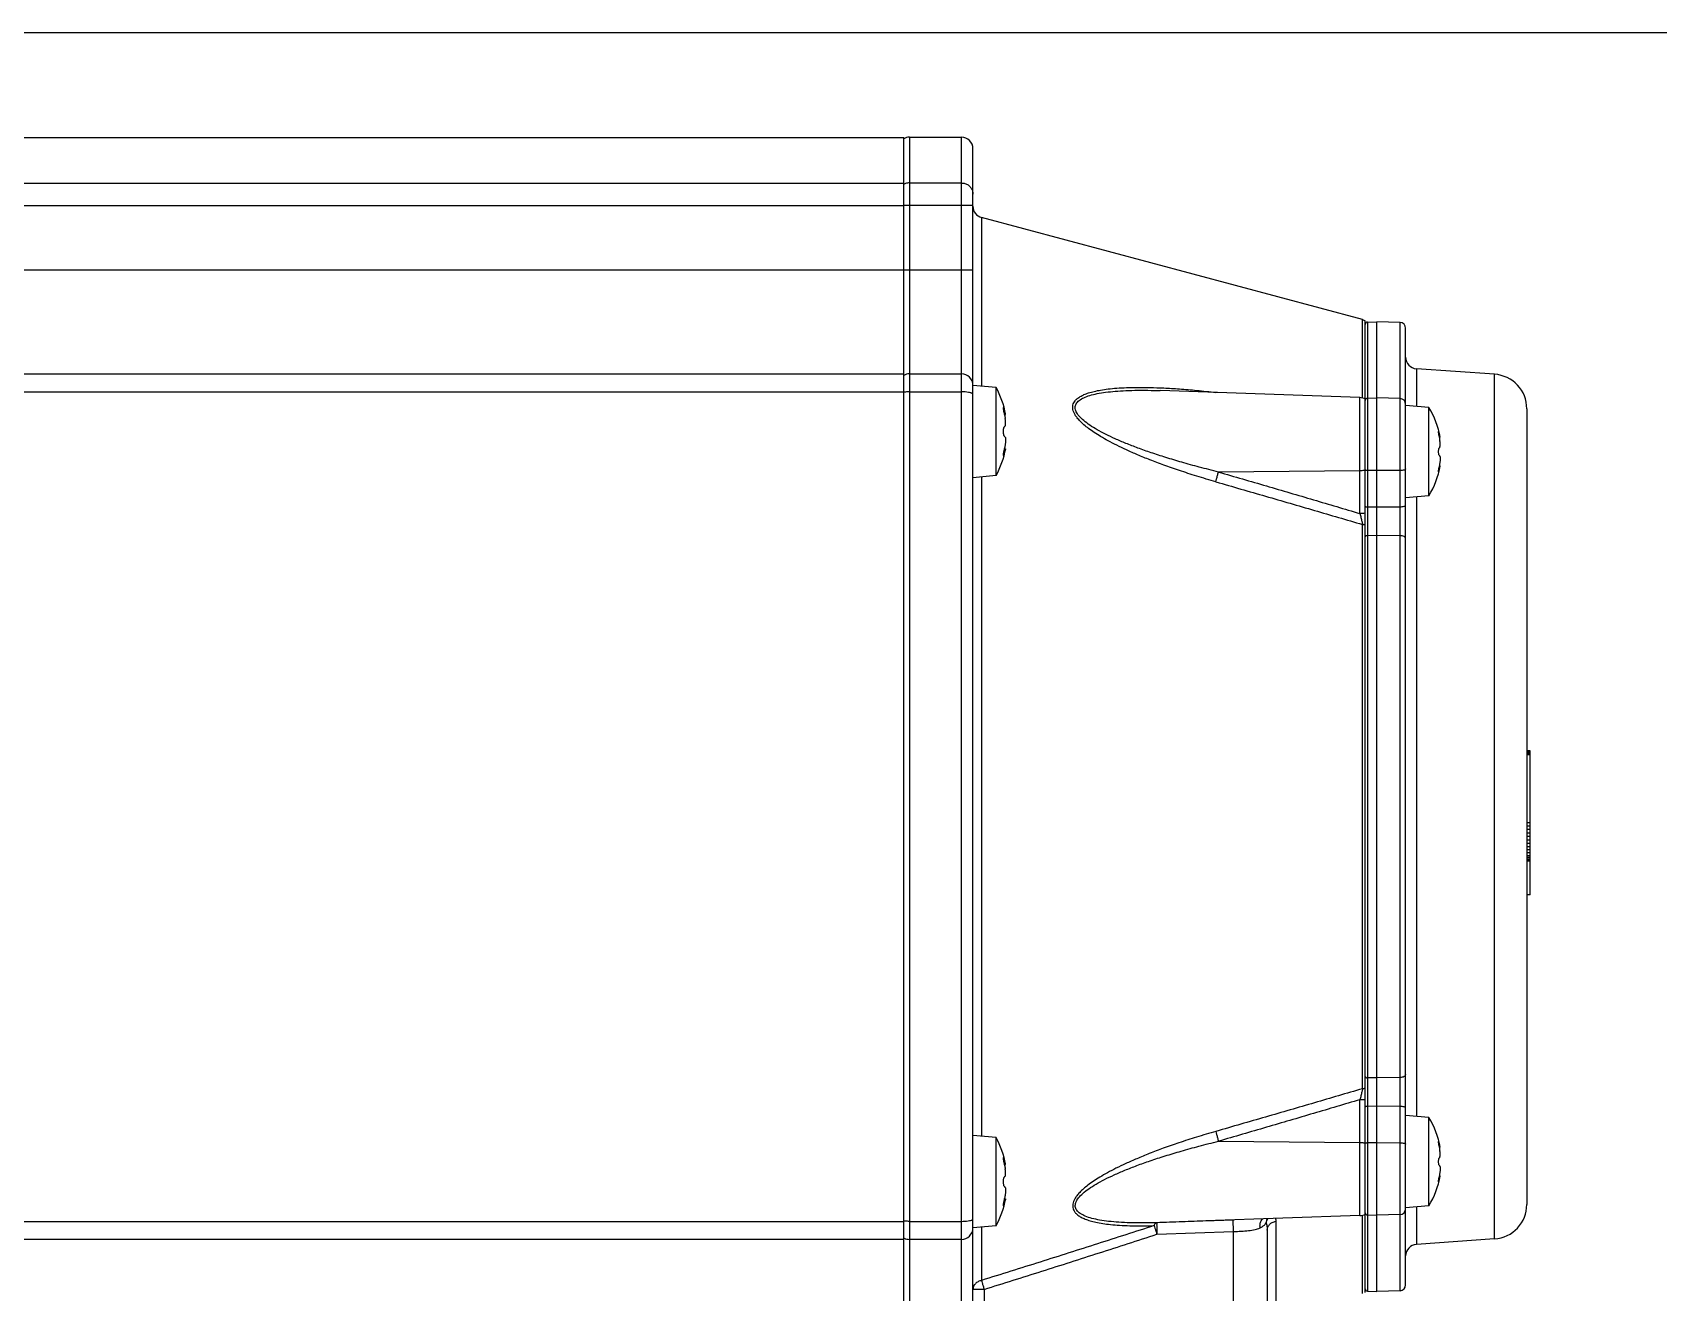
# Model space of a CAD drawing. Header units: millimetres. Extents: x -3388 to 4307, y 243 to 4457.
# Drawn here: x -2989.1 to -2848.2, y 1734.3 to 1843.4 of the extents above; entities that cross this region are included whole.
import ezdxf

# ---------------------------------------------------------------- set-up
doc = ezdxf.new("R2010")
doc.units = ezdxf.units.MM

msp = doc.modelspace()

# ---------------------------------------------------------------- linework, layer by layer
at = {"color": 7, "linetype": 'Continuous'}
for p, q in [((-3388.4428, 1843.43636), (-2547.4428, 1843.43636)), ((-3076.11494, 1834.34025), (-2913.61494, 1834.34025)), ((-2913.61494, 1718.39076), (-2913.61494, 1834.34001)), ((-2913.11494, 1834.36539), (-2908.61494, 1834.36539)), ((-2907.61494, 1722.30437), (-2907.61494, 1833.36515)), ((-2873.85611, 1818.56398), (-2906.87376, 1827.41104)), ((-2873.85611, 1818.56398), (-2873.61494, 1818.46409)), ((-2873.61494, 1734.26704), (-2873.61494, 1818.46374)), ((-2873.42018, 1818.3443), (-2872.61494, 1818.36539)), ((-2870.60185, 1818.31267), (-2872.61494, 1818.36539)), ((-2872.61494, 1734.36539), (-2872.61494, 1818.36539)), ((-2870.11494, 1734.91793), (-2870.11494, 1817.81285)), ((-3075.61494, 1813.86539), (-2913.61494, 1813.86539)), ((-2913.11494, 1813.86539), (-2908.61494, 1813.86539)), ((-2862.40567, 1813.8263), (-2869.1847, 1814.30034)), ((-2905.61494, 1812.69041), (-2907.61494, 1812.86539)), ((-2905.61494, 1805.04037), (-2905.61494, 1812.69041)), ((-2891.39894, 1812.40947), (-2891.39886, 1812.40947)), ((-2874.08004, 1811.80468), (-2891.38464, 1812.40897)), ((-2873.42018, 1811.74989), (-2872.61494, 1811.77098)), ((-2870.60185, 1811.71827), (-2872.61494, 1811.77098)), ((-2868.11494, 1810.94956), (-2870.11494, 1811.12453)), ((-2868.11494, 1803.29951), (-2868.11494, 1810.94956)), ((-2859.61494, 1810.83361), (-2859.61494, 1741.89717)), ((-2904.89546, 1810.35358), (-2904.7809, 1810.35358)), ((-2867.20587, 1808.36245), (-2867.12215, 1808.36245)), ((-2904.89546, 1807.37719), (-2904.7809, 1807.37719)), ((-2867.20588, 1805.88662), (-2867.12215, 1805.88662)), ((-2905.61494, 1805.04037), (-2907.61494, 1804.86539)), ((-2868.11494, 1803.29951), (-2870.11494, 1803.12453)), ((-2859.31494, 1781.19206), (-2859.61494, 1781.19206)), ((-2859.31494, 1781.17554), (-2859.61494, 1781.17554)), ((-2859.31494, 1781.14023), (-2859.61494, 1781.14023)), ((-2859.31494, 1781.12764), (-2859.61494, 1781.12764)), ((-2859.31494, 1768.71738), (-2859.31494, 1781.19206)), ((-2859.31494, 1781.0908), (-2859.61494, 1781.0908)), ((-2859.31494, 1781.03118), (-2859.61494, 1781.03118)), ((-2859.31494, 1780.95021), (-2859.61494, 1780.95021)), ((-2859.31494, 1780.93379), (-2859.61494, 1780.93379)), ((-2859.31494, 1780.90573), (-2859.61494, 1780.90573)), ((-2859.31494, 1780.86478), (-2859.61494, 1780.86478)), ((-2859.31494, 1774.96328), (-2859.61494, 1774.96328)), ((-2859.31494, 1774.67423), (-2859.61494, 1774.67423)), ((-2859.31494, 1774.37713), (-2859.61494, 1774.37713)), ((-2859.31494, 1774.07528), (-2859.61494, 1774.07528)), ((-2859.31494, 1773.77198), (-2859.61494, 1773.77198)), ((-2859.31494, 1773.47055), (-2859.61494, 1773.47055)), ((-2859.31494, 1773.17429), (-2859.61494, 1773.17429)), ((-2859.31494, 1772.8865), (-2859.61494, 1772.8865)), ((-2859.31494, 1772.61048), (-2859.61494, 1772.61048)), ((-2859.31494, 1772.34955), (-2859.61494, 1772.34955)), ((-2859.31494, 1772.10701), (-2859.61494, 1772.10701)), ((-2859.31494, 1771.9545), (-2859.61494, 1771.9545)), ((-2859.31494, 1771.80364), (-2859.61494, 1771.80364)), ((-2859.31494, 1771.6883), (-2859.61494, 1771.6883)), ((-2859.31494, 1771.64233), (-2859.61494, 1771.64233)), ((-2859.31494, 1768.71738), (-2859.61494, 1768.71738)), ((-2868.11494, 1749.43127), (-2870.11494, 1749.60624)), ((-2868.11494, 1741.78122), (-2868.11494, 1749.43127)), ((-2905.61494, 1747.69041), (-2907.61494, 1747.86539)), ((-2905.61494, 1740.04037), (-2905.61494, 1747.69041)), ((-2867.20587, 1746.84416), (-2867.12215, 1746.84416)), ((-2904.89546, 1745.35358), (-2904.7809, 1745.35358)), ((-2867.20588, 1744.36833), (-2867.12215, 1744.36833)), ((-2904.89546, 1742.37719), (-2904.7809, 1742.37719)), ((-2868.11494, 1741.78122), (-2870.11494, 1741.60624)), ((-2874.08004, 1740.92609), (-2887.42957, 1740.45992)), ((-2873.42018, 1740.98088), (-2872.61494, 1740.9598)), ((-2870.60185, 1741.01251), (-2872.61494, 1740.9598)), ((-2913.61494, 1738.86539), (-3075.61494, 1738.86539)), ((-2908.61494, 1738.86539), (-2913.11494, 1738.86539)), ((-2905.61494, 1740.04037), (-2907.61494, 1739.86539)), ((-2891.67567, 1739.31288), (-2885.03641, 1739.5441)), ((-2882.11494, 1739.66243), (-2882.11494, 1718.76539)), ((-2862.40567, 1738.90447), (-2869.1847, 1738.43044)), ((-2873.42018, 1734.38647), (-2872.61494, 1734.36539)), ((-2870.60185, 1734.4181), (-2872.61494, 1734.36539))]:
    msp.add_line(p, q, dxfattribs=at)
at = {"color": 9, "linetype": 'Continuous'}
for p, q in [((-2913.11494, 1834.36539), (-2913.11494, 1718.36539)), ((-2908.61494, 1721.19831), (-2908.61494, 1834.36539)), ((-3075.61494, 1830.37949), (-2913.61494, 1830.37949)), ((-2913.11494, 1830.40462), (-2908.61494, 1830.40462)), ((-2913.61494, 1828.42749), (-3076.11494, 1828.42749)), ((-2907.61494, 1828.45263), (-2913.61494, 1828.45263)), ((-2906.87376, 1827.41104), (-2906.87376, 1812.80054)), ((-3076.11494, 1822.86539), (-2907.61494, 1822.86539)), ((-2873.85611, 1811.77028), (-2873.85611, 1818.56398)), ((-2873.42018, 1818.3443), (-2873.42018, 1734.38647)), ((-2870.60185, 1734.4181), (-2870.60185, 1818.31267)), ((-2869.1847, 1814.30034), (-2869.1847, 1811.04315)), ((-2862.40567, 1738.90447), (-2862.40567, 1813.8263)), ((-3075.61494, 1812.30097), (-2913.61494, 1812.30097)), ((-2913.11494, 1812.30097), (-2908.61494, 1812.30097)), ((-2904.92018, 1810.84089), (-2904.99208, 1810.84089)), ((-2874.08004, 1801.75889), (-2874.08004, 1811.80468)), ((-2904.93139, 1810.50003), (-2904.81803, 1810.50003)), ((-2867.23692, 1808.78364), (-2867.28712, 1808.78364)), ((-2867.23692, 1808.5089), (-2867.15813, 1808.5089)), ((-2904.99192, 1806.88988), (-2904.92018, 1806.88988)), ((-2904.81803, 1807.23075), (-2904.93134, 1807.23075)), ((-2874.08004, 1805.46816), (-2886.33356, 1805.35741)), ((-2872.61494, 1805.47688), (-2873.42018, 1805.48234)), ((-2870.60185, 1805.49053), (-2872.61494, 1805.47688)), ((-2867.28714, 1805.46542), (-2867.23692, 1805.46542)), ((-2867.15813, 1805.74017), (-2867.23692, 1805.74017)), ((-2906.87376, 1804.93023), (-2906.87376, 1747.80054)), ((-2873.42018, 1802.33586), (-2872.61494, 1802.3304)), ((-2872.61494, 1802.3304), (-2870.60185, 1802.34404)), ((-2869.1847, 1803.20592), (-2869.1847, 1749.52486)), ((-2873.85612, 1751.92402), (-2873.85612, 1800.80687)), ((-2873.42018, 1799.8629), (-2872.61494, 1799.87471)), ((-2872.61494, 1799.87471), (-2870.60185, 1799.8452)), ((-2872.61494, 1752.85607), (-2873.42018, 1752.86787)), ((-2870.60185, 1752.88558), (-2872.61494, 1752.85607)), ((-2874.08004, 1740.92609), (-2874.08004, 1750.97212)), ((-2872.61494, 1750.40038), (-2873.42018, 1750.39492)), ((-2870.60185, 1750.38673), (-2872.61494, 1750.40038)), ((-2886.3343, 1747.37337), (-2874.08004, 1747.26261)), ((-2873.42018, 1747.24843), (-2872.61494, 1747.25389)), ((-2872.61494, 1747.25389), (-2870.60185, 1747.24025)), ((-2867.23692, 1747.26535), (-2867.28712, 1747.26535)), ((-2867.23692, 1746.99061), (-2867.15813, 1746.99061)), ((-2904.92018, 1745.84089), (-2904.99208, 1745.84089)), ((-2904.93139, 1745.50003), (-2904.81803, 1745.50003)), ((-2867.28714, 1743.94713), (-2867.23692, 1743.94713)), ((-2867.15813, 1744.22188), (-2867.23692, 1744.22188)), ((-2904.99192, 1741.88988), (-2904.92018, 1741.88988)), ((-2904.81803, 1742.23075), (-2904.93134, 1742.23075)), ((-2869.1847, 1741.68763), (-2869.1847, 1738.43044)), ((-3075.61494, 1740.42981), (-2913.61494, 1740.42981)), ((-2913.11494, 1740.42981), (-2908.61494, 1740.42981)), ((-2881.37376, 1740.44715), (-2881.37376, 1732.15244)), ((-2873.85612, 1734.16679), (-2873.85612, 1740.9605)), ((-2906.87376, 1739.93023), (-2906.87376, 1735.31088)), ((-2885.03641, 1718.76539), (-2885.03641, 1739.5441)), ((-2906.64112, 1734.5341), (-2907.61494, 1734.5341)), ((-2906.64112, 1734.53396), (-2906.64112, 1722.30437))]:
    msp.add_line(p, q, dxfattribs=at)
at = {"color": 7, "linetype": 'Continuous'}
for centre, radius, start, end in [((-2913.11494, 1833.36539), 1, 90, 120), ((-2908.61494, 1833.36539), 1, 0.0000283, 90), ((-2906.61494, 1828.37696), 1, 180, 255), ((-2873.41494, 1818.14437), 0.2, 91.5001075, 180), ((-2870.61494, 1817.81285), 0.5, 0, 88.4999661), ((-2869.11494, 1815.2979), 1, 180.0000443, 266.0000031), ((-2913.11494, 1812.86539), 1, 90, 120), ((-2908.61494, 1812.86539), 1, 0, 90), ((-2862.61494, 1810.83361), 3, 0, 86), ((-2912.64126, 1808.86539), 8, 10.7208666, 28.5631991), ((-2874.11494, 1810.80529), 1, 60, 87.9999788), ((-2873.41494, 1811.54996), 0.2, 91.5000067, 180), ((-2870.61494, 1811.21844), 0.5, 0, 88.4999969), ((-2874.2153, 1807.12453), 7.20036, 9.8997133, 32.0883533), ((-2912.64126, 1808.86539), 8, 331.4368009, 349.2791334), ((-2874.2153, 1807.12453), 7.20036, 327.9116467, 350.1002867), ((-2874.2153, 1745.60624), 7.20036, 9.8997133, 32.0883533), ((-2912.64126, 1743.86539), 8, 10.7208666, 28.5631991), ((-2874.2153, 1745.60624), 7.20036, 327.9116467, 350.1002867), ((-2912.64126, 1743.86539), 8, 331.4368009, 349.2791334), ((-2862.61494, 1741.89717), 3, 274, 0), ((-2874.11494, 1741.92549), 1, 272.0000212, 300), ((-2873.41494, 1741.18081), 0.2, 180, 268.4999933), ((-2870.61494, 1741.51234), 0.5, 271.5000031, 0), ((-2913.11494, 1739.86539), 1, 243.5455899, 270), ((-2908.61494, 1739.86539), 1, 270, 359.9999674), ((-2869.11494, 1737.43287), 1, 93.9999969, 179.9999557), ((-2870.61494, 1734.91793), 0.5, 271.5000758, 0), ((-2873.41494, 1734.58641), 0.2, 180, 268.499895)]:
    msp.add_arc(centre, radius, start, end, dxfattribs=at)
at = {"color": 9, "linetype": 'Continuous'}
for points in [[(-2913.11494, 1830.40462), (-2913.28859, 1830.38979), (-2913.45696, 1830.34576), (-2913.5727, 1830.29635)], [(-2908.61494, 1830.40462), (-2908.3069, 1830.35716), (-2908.03695, 1830.22508), (-2907.81539, 1830.01481), (-2907.66742, 1829.74065), (-2907.61494, 1829.42862)], [(-2913.11494, 1812.30097), (-2913.28824, 1812.29768), (-2913.45649, 1812.28787), (-2913.61494, 1812.27179)], [(-2907.72049, 1812.18212), (-2907.7989, 1812.20906), (-2908.01434, 1812.25731), (-2908.29524, 1812.28954), (-2908.61494, 1812.30097)], [(-2907.61494, 1812.08318), (-2907.66357, 1812.15027), (-2907.72049, 1812.18212)], [(-2886.55762, 1804.50276), (-2888.22719, 1805.0013), (-2889.72683, 1805.48627), (-2891.07158, 1805.95611), (-2892.27524, 1806.40999), (-2893.34975, 1806.84741), (-2894.30526, 1807.26796), (-2895.15088, 1807.67151), (-2895.89619, 1808.05885), (-2896.54812, 1808.43021), (-2897.11222, 1808.78556), (-2897.59332, 1809.1248), (-2897.99579, 1809.44779), (-2898.32281, 1809.75353), (-2898.57655, 1810.03952), (-2898.7603, 1810.30174), (-2898.88184, 1810.54012), (-2898.95067, 1810.75868), (-2898.97262, 1810.96306), (-2898.9506, 1811.15839), (-2898.88097, 1811.34855), (-2898.75801, 1811.53584), (-2898.57353, 1811.71879), (-2898.3203, 1811.89469), (-2897.99406, 1812.05945), (-2897.59222, 1812.2098), (-2897.11154, 1812.34335), (-2896.54794, 1812.45833), (-2895.89635, 1812.55293), (-2895.15091, 1812.62514), (-2894.30544, 1812.67263), (-2893.3504, 1812.69283), (-2892.27618, 1812.68255), (-2891.07256, 1812.63805), (-2889.72761, 1812.55498), (-2888.22767, 1812.42822), (-2886.55763, 1812.25173)], [(-2886.3337, 1805.35741), (-2888.00066, 1805.78049), (-2889.52167, 1806.20051), (-2890.90909, 1806.61672), (-2892.17173, 1807.02825), (-2893.31751, 1807.43475), (-2894.3533, 1807.83636), (-2895.28531, 1808.23392), (-2896.11747, 1808.62846), (-2896.85109, 1809.0213), (-2897.48409, 1809.41388), (-2898.00959, 1809.80762), (-2898.41218, 1810.2019), (-2898.66471, 1810.58514), (-2898.74873, 1810.93914), (-2898.665, 1811.26148), (-2898.41289, 1811.54988), (-2898.01041, 1811.79333), (-2897.48487, 1811.99082), (-2896.85191, 1812.14779), (-2896.11835, 1812.26884), (-2895.28607, 1812.35673), (-2894.35383, 1812.41291), (-2893.31786, 1812.43772), (-2892.17205, 1812.43062), (-2891.39894, 1812.40948)], [(-2886.418, 1812.23557), (-2886.55763, 1812.25173)], [(-2886.55763, 1804.50272), (-2886.50059, 1804.76269), (-2886.42377, 1805.05626), (-2886.33369, 1805.35745)], [(-2886.33356, 1805.35741), (-2882.18674, 1804.15209), (-2878.10221, 1802.9524), (-2874.08004, 1801.75889)], [(-2873.68706, 1805.49289), (-2873.76201, 1805.48466), (-2873.91842, 1805.47305), (-2874.08004, 1805.46816)], [(-2873.61494, 1805.50268), (-2873.68706, 1805.49289)], [(-2873.42018, 1805.48234), (-2873.49509, 1805.48666), (-2873.5582, 1805.49797), (-2873.60021, 1805.51459), (-2873.6112, 1805.52418)], [(-2870.11494, 1805.61989), (-2870.15176, 1805.57115), (-2870.25679, 1805.52959), (-2870.41457, 1805.50133), (-2870.60185, 1805.49053)], [(-2886.55762, 1804.50276), (-2882.25348, 1803.26294), (-2878.01959, 1802.03101), (-2873.85612, 1800.80687)], [(-2873.61494, 1802.3876), (-2873.60021, 1802.36811), (-2873.5582, 1802.35148), (-2873.49509, 1802.34018), (-2873.42018, 1802.33586)], [(-2870.60185, 1802.34404), (-2870.41457, 1802.35485), (-2870.25679, 1802.38311), (-2870.15176, 1802.42467), (-2870.11494, 1802.47341)], [(-2874.08009, 1801.7589), (-2873.99052, 1801.41554), (-2873.9127, 1801.08397), (-2873.85611, 1800.80673)], [(-2873.61494, 1801.79323), (-2873.76201, 1801.77521), (-2873.91842, 1801.7636), (-2874.08004, 1801.75871)], [(-2873.61494, 1800.74892), (-2873.69225, 1800.77223), (-2873.77285, 1800.79157), (-2873.85612, 1800.80678)], [(-2873.61494, 1799.75099), (-2873.60022, 1799.79315), (-2873.55821, 1799.82911), (-2873.49509, 1799.85356), (-2873.42018, 1799.8629)], [(-2870.11494, 1799.56543), (-2870.15176, 1799.67083), (-2870.25679, 1799.76071), (-2870.41456, 1799.82184), (-2870.60185, 1799.8452)], [(-2873.61494, 1752.97978), (-2873.60022, 1752.93763), (-2873.55821, 1752.90167), (-2873.49509, 1752.87722), (-2873.42018, 1752.86787)], [(-2870.11494, 1753.16535), (-2870.15176, 1753.05994), (-2870.25679, 1752.97006), (-2870.41457, 1752.90894), (-2870.60185, 1752.88558)], [(-2873.85612, 1751.92402), (-2878.01901, 1750.69983), (-2882.2529, 1749.46789), (-2886.55763, 1748.22806)], [(-2873.85613, 1751.92396), (-2873.91284, 1751.64619), (-2873.99068, 1751.31461), (-2874.08003, 1750.97212)], [(-2873.85612, 1751.924), (-2873.77293, 1751.93919), (-2873.69237, 1751.95852), (-2873.61494, 1751.98186)], [(-2874.08004, 1750.97212), (-2878.10228, 1749.77814), (-2882.1868, 1748.57844), (-2886.3343, 1747.37337)], [(-2873.61494, 1750.93755), (-2873.76201, 1750.95557), (-2873.91842, 1750.96717), (-2874.08004, 1750.97206)], [(-2873.42018, 1750.39492), (-2873.49509, 1750.3906), (-2873.5582, 1750.37929), (-2873.60021, 1750.36267), (-2873.61494, 1750.34317)], [(-2870.11494, 1750.25737), (-2870.15176, 1750.30611), (-2870.25679, 1750.34767), (-2870.41457, 1750.37593), (-2870.60185, 1750.38673)], [(-2886.55763, 1748.22806), (-2888.24656, 1747.72345), (-2889.76161, 1747.2328), (-2891.11834, 1746.75766), (-2892.33092, 1746.29892), (-2893.41166, 1745.85709), (-2894.37095, 1745.43262), (-2895.21843, 1745.02552), (-2895.9636, 1744.63511), (-2896.61361, 1744.26116), (-2897.17404, 1743.90379), (-2897.65008, 1743.563), (-2898.04653, 1743.23872), (-2898.36647, 1742.932), (-2898.61183, 1742.64585), (-2898.78698, 1742.38372), (-2898.89954, 1742.14544), (-2898.95906, 1741.92702), (-2898.97175, 1741.72319), (-2898.93861, 1741.52772), (-2898.85651, 1741.33649), (-2898.71761, 1741.14847), (-2898.51444, 1740.96532), (-2898.24017, 1740.79073), (-2897.89164, 1740.62859), (-2897.46659, 1740.48207), (-2896.96065, 1740.35292), (-2896.36913, 1740.24296), (-2895.68686, 1740.15416), (-2894.90772, 1740.08866), (-2894.02439, 1740.04891), (-2893.02797, 1740.03772), (-2891.90886, 1740.05855)], [(-2891.68491, 1740.31211), (-2892.8957, 1740.29194), (-2893.98993, 1740.30522), (-2894.97526, 1740.35108), (-2895.85594, 1740.42952), (-2896.63448, 1740.54167), (-2897.31005, 1740.69), (-2897.87684, 1740.87863), (-2898.32171, 1741.11319), (-2898.61924, 1741.39585), (-2898.7448, 1741.71726), (-2898.69512, 1742.07133), (-2898.47131, 1742.45614), (-2898.0869, 1742.85633), (-2897.57192, 1743.25664), (-2896.94429, 1743.65545), (-2896.21244, 1744.05423), (-2895.37896, 1744.45458), (-2894.44292, 1744.85784), (-2893.40034, 1745.2652), (-2892.24498, 1745.67755), (-2890.96964, 1746.09508), (-2889.56605, 1746.51749), (-2888.02519, 1746.94377), (-2886.3337, 1747.37337)], [(-2886.55762, 1748.22802), (-2886.50059, 1747.96809), (-2886.42377, 1747.67452), (-2886.3337, 1747.37337)], [(-2874.08004, 1747.26261), (-2873.91842, 1747.25773), (-2873.76201, 1747.24612), (-2873.61494, 1747.2281)], [(-2873.61494, 1747.19669), (-2873.60021, 1747.21618), (-2873.5582, 1747.23281), (-2873.49509, 1747.24411), (-2873.45845, 1747.24728)], [(-2873.45845, 1747.24728), (-2873.42018, 1747.24843)], [(-2870.60185, 1747.24025), (-2870.41457, 1747.22945), (-2870.25679, 1747.20118), (-2870.15176, 1747.15962), (-2870.11494, 1747.11088)], [(-2913.11494, 1740.42981), (-2913.28859, 1740.43311), (-2913.45696, 1740.44294), (-2913.61494, 1740.45898)], [(-2908.61494, 1740.42981), (-2908.3069, 1740.4404), (-2908.03695, 1740.46987), (-2907.81539, 1740.51679), (-2907.66742, 1740.57797), (-2907.62398, 1740.61843)], [(-2907.62398, 1740.61843), (-2907.61494, 1740.6476)], [(-2891.90887, 1740.0586), (-2891.84349, 1740.19207), (-2891.76747, 1740.27832), (-2891.68491, 1740.31211)], [(-2891.68491, 1740.31199), (-2891.68938, 1740.26588), (-2891.69233, 1740.21658), (-2891.69372, 1740.1528), (-2891.69352, 1740.07384), (-2891.69187, 1739.97727), (-2891.69018, 1739.85738), (-2891.68777, 1739.7095), (-2891.68419, 1739.52875), (-2891.67685, 1739.31284)], [(-2885.03641, 1739.5441), (-2885.04602, 1739.85413), (-2885.05195, 1740.12492), (-2885.05404, 1740.34632), (-2885.0518, 1740.49315), (-2885.04537, 1740.5435)], [(-2882.73112, 1739.8661), (-2882.73184, 1740.1914), (-2882.64149, 1740.4786), (-2882.53534, 1740.63297)], [(-2882.7311, 1739.86609), (-2882.49954, 1740.00293), (-2882.31902, 1740.14812), (-2882.19381, 1740.29853)], [(-2882.19381, 1740.29853), (-2882.11644, 1740.53957), (-2882.05191, 1740.6479)], [(-2882.1502, 1740.64507), (-2882.16025, 1740.61216), (-2882.19381, 1740.29853)], [(-2882.19381, 1740.29853), (-2882.15024, 1740.0937), (-2882.12384, 1739.88152), (-2882.11494, 1739.66243)], [(-2882.11494, 1739.66244), (-2882.06187, 1739.92357), (-2881.90829, 1740.15699), (-2881.67051, 1740.33792), (-2881.37376, 1740.44715)], [(-2881.38673, 1740.67096), (-2881.38563, 1740.66139), (-2881.37376, 1740.44715)], [(-2891.90886, 1740.05855), (-2896.80873, 1738.48549), (-2901.79711, 1736.9031), (-2906.87376, 1735.31088)], [(-2906.64112, 1734.53396), (-2901.64746, 1736.1095), (-2896.65932, 1737.70236), (-2891.67567, 1739.31288)], [(-2891.90887, 1740.0586), (-2891.84693, 1739.85186), (-2891.76733, 1739.59667), (-2891.67625, 1739.31304)], [(-2885.03641, 1739.5441), (-2884.36285, 1739.57794), (-2883.73583, 1739.62478), (-2883.16514, 1739.71383), (-2882.7311, 1739.86609)], [(-2906.87376, 1735.31097), (-2907.17051, 1735.20283), (-2907.40829, 1735.02371), (-2907.56187, 1734.79262), (-2907.61494, 1734.5341)], [(-2906.87376, 1735.31097), (-2906.81336, 1735.09955), (-2906.73313, 1734.8317), (-2906.6411, 1734.5341)]]:
    msp.add_spline(points, degree=3, dxfattribs=at)
at = {"color": 7, "linetype": 'Continuous'}
for points in [[(-2904.98191, 1810.95808), (-2904.98209, 1810.95805), (-2904.99223, 1810.94392), (-2904.9956, 1810.90349), (-2904.99198, 1810.83958), (-2904.98168, 1810.75651), (-2904.96589, 1810.66258), (-2904.94488, 1810.55917), (-2904.92018, 1810.45452)], [(-2904.92018, 1810.84089), (-2904.94519, 1810.90571), (-2904.96633, 1810.9453), (-2904.98191, 1810.95808)], [(-2904.81803, 1810.50003), (-2904.84822, 1810.61225), (-2904.88222, 1810.7259), (-2904.92018, 1810.84089)], [(-2904.92018, 1810.45452), (-2904.88281, 1810.29999), (-2904.84875, 1810.14476), (-2904.81803, 1809.9889)], [(-2904.81803, 1809.37652), (-2904.84876, 1809.33476), (-2904.88281, 1809.29316), (-2904.92018, 1809.25176)], [(-2904.7809, 1810.35358), (-2904.78334, 1810.3632), (-2904.7905, 1810.39149), (-2904.80188, 1810.43643), (-2904.81803, 1810.50003)], [(-2904.81803, 1809.37652), (-2904.8, 1809.41851), (-2904.78787, 1809.48158), (-2904.78162, 1809.56471), (-2904.78182, 1809.6635), (-2904.78834, 1809.77043), (-2904.80047, 1809.87935), (-2904.81803, 1809.9889)], [(-2904.92018, 1809.25176), (-2904.94499, 1809.211), (-2904.96626, 1809.14604), (-2904.98223, 1809.06319), (-2904.99244, 1808.96393), (-2904.99558, 1808.85814), (-2904.99149, 1808.75326), (-2904.98069, 1808.65731), (-2904.96461, 1808.57831), (-2904.94384, 1808.51718), (-2904.92018, 1808.47902)], [(-2904.92018, 1808.47902), (-2904.88229, 1808.43701), (-2904.84828, 1808.39541), (-2904.81803, 1808.35425)], [(-2904.81803, 1808.35425), (-2904.79965, 1808.31102), (-2904.78751, 1808.24633), (-2904.78148, 1808.16163), (-2904.782, 1808.06214), (-2904.78873, 1807.95586), (-2904.80086, 1807.84856), (-2904.81803, 1807.74188)], [(-2867.28042, 1808.86886), (-2867.28317, 1808.86892), (-2867.28896, 1808.84878), (-2867.28878, 1808.80417), (-2867.28265, 1808.74152), (-2867.27156, 1808.66727), (-2867.25592, 1808.58378), (-2867.23692, 1808.49821)], [(-2867.23692, 1808.78364), (-2867.25614, 1808.83554), (-2867.27212, 1808.86471), (-2867.28042, 1808.86886)], [(-2867.15813, 1808.5089), (-2867.18164, 1808.59948), (-2867.20787, 1808.69108), (-2867.23692, 1808.78364)], [(-2867.23692, 1808.49821), (-2867.20826, 1808.37356), (-2867.18199, 1808.24844), (-2867.15813, 1808.1229)], [(-2867.12215, 1808.36245), (-2867.12452, 1808.37209), (-2867.13144, 1808.40034), (-2867.14239, 1808.44493), (-2867.15813, 1808.5089)], [(-2867.15813, 1807.51053), (-2867.1406, 1807.5527), (-2867.12888, 1807.61577), (-2867.12283, 1807.69923), (-2867.12308, 1807.79865), (-2867.12946, 1807.90561), (-2867.14118, 1808.01392), (-2867.15813, 1808.1229)], [(-2904.92018, 1807.27625), (-2904.94744, 1807.15985), (-2904.96952, 1807.04838), (-2904.985, 1806.95083), (-2904.99386, 1806.86893), (-2904.99527, 1806.81135), (-2904.98969, 1806.77938), (-2904.98143, 1806.77413)], [(-2904.98143, 1806.77413), (-2904.97825, 1806.77365), (-2904.96223, 1806.79164), (-2904.94235, 1806.83159), (-2904.92018, 1806.88988)], [(-2904.81803, 1807.74188), (-2904.84959, 1807.582), (-2904.88373, 1807.42679), (-2904.92018, 1807.27625)], [(-2904.92018, 1806.88988), (-2904.88327, 1807.00153), (-2904.84918, 1807.11516), (-2904.81803, 1807.23075)], [(-2904.7809, 1807.37719), (-2904.78339, 1807.36736), (-2904.79063, 1807.33875), (-2904.80203, 1807.29376), (-2904.81803, 1807.23075)], [(-2867.23692, 1807.40996), (-2867.25608, 1807.37535), (-2867.27216, 1807.31843), (-2867.28329, 1807.2468), (-2867.28904, 1807.16343), (-2867.28863, 1807.07444), (-2867.28225, 1806.99327), (-2867.27092, 1806.92485), (-2867.25523, 1806.87154), (-2867.23692, 1806.8391)], [(-2867.15813, 1807.51053), (-2867.182, 1807.47689), (-2867.20827, 1807.44336), (-2867.23692, 1807.40996)], [(-2867.23692, 1806.8391), (-2867.208, 1806.80538), (-2867.18175, 1806.77185), (-2867.15813, 1806.73854)], [(-2867.15813, 1806.73854), (-2867.14035, 1806.69543), (-2867.12864, 1806.63131), (-2867.12275, 1806.54698), (-2867.12318, 1806.44735), (-2867.12966, 1806.34101), (-2867.14137, 1806.2337), (-2867.15813, 1806.12617)], [(-2867.23692, 1805.75086), (-2867.25545, 1805.66758), (-2867.27069, 1805.58691), (-2867.28159, 1805.51573), (-2867.28804, 1805.45572), (-2867.28955, 1805.4104), (-2867.28602, 1805.38486), (-2867.27982, 1805.37958)], [(-2867.27982, 1805.37958), (-2867.27833, 1805.37921), (-2867.26705, 1805.39169), (-2867.25282, 1805.42145), (-2867.23692, 1805.46542)], [(-2867.15813, 1806.12617), (-2867.18263, 1805.99747), (-2867.20896, 1805.87236), (-2867.23692, 1805.75086)], [(-2867.23692, 1805.46542), (-2867.2086, 1805.55556), (-2867.1823, 1805.64715), (-2867.15813, 1805.74017)], [(-2867.15813, 1805.74017), (-2867.14238, 1805.80419), (-2867.13143, 1805.84877), (-2867.12451, 1805.87699), (-2867.12215, 1805.88662)], [(-2867.28042, 1747.35057), (-2867.28317, 1747.35063), (-2867.28896, 1747.33049), (-2867.28878, 1747.28588), (-2867.28265, 1747.22323), (-2867.27156, 1747.14898), (-2867.25592, 1747.06549), (-2867.23692, 1746.97992)], [(-2867.23692, 1747.26535), (-2867.25614, 1747.31725), (-2867.27212, 1747.34642), (-2867.28042, 1747.35057)], [(-2904.98191, 1745.95808), (-2904.98209, 1745.95805), (-2904.99223, 1745.94392), (-2904.9956, 1745.90349), (-2904.99198, 1745.83958), (-2904.98168, 1745.75651), (-2904.96589, 1745.66258), (-2904.94488, 1745.55917), (-2904.92018, 1745.45452)], [(-2904.92018, 1745.84089), (-2904.94519, 1745.90571), (-2904.96633, 1745.9453), (-2904.98191, 1745.95808)], [(-2867.23692, 1745.89167), (-2867.25608, 1745.85706), (-2867.27216, 1745.80014), (-2867.28329, 1745.72851), (-2867.28904, 1745.64514), (-2867.28863, 1745.55615), (-2867.28225, 1745.47498), (-2867.27092, 1745.40656), (-2867.25523, 1745.35325), (-2867.23692, 1745.32081)], [(-2867.15813, 1746.99061), (-2867.18164, 1747.08119), (-2867.20787, 1747.17279), (-2867.23692, 1747.26535)], [(-2867.23692, 1746.97992), (-2867.20826, 1746.85527), (-2867.18199, 1746.73015), (-2867.15813, 1746.60461)], [(-2867.15813, 1745.99224), (-2867.182, 1745.9586), (-2867.20827, 1745.92507), (-2867.23692, 1745.89167)], [(-2867.12215, 1746.84416), (-2867.12452, 1746.8538), (-2867.13144, 1746.88205), (-2867.14239, 1746.92664), (-2867.15813, 1746.99061)], [(-2867.15813, 1745.99224), (-2867.1406, 1746.03441), (-2867.12888, 1746.09748), (-2867.12283, 1746.18094), (-2867.12308, 1746.28036), (-2867.12946, 1746.38732), (-2867.14118, 1746.49563), (-2867.15813, 1746.60461)], [(-2904.81803, 1745.50003), (-2904.84822, 1745.61225), (-2904.88222, 1745.7259), (-2904.92018, 1745.84089)], [(-2904.92018, 1745.45452), (-2904.88281, 1745.29999), (-2904.84875, 1745.14476), (-2904.81803, 1744.9889)], [(-2904.7809, 1745.35358), (-2904.78334, 1745.3632), (-2904.7905, 1745.39149), (-2904.80188, 1745.43643), (-2904.81803, 1745.50003)], [(-2904.81803, 1744.37652), (-2904.8, 1744.41851), (-2904.78787, 1744.48158), (-2904.78162, 1744.56471), (-2904.78182, 1744.6635), (-2904.78834, 1744.77043), (-2904.80047, 1744.87935), (-2904.81803, 1744.9889)], [(-2867.23692, 1745.32081), (-2867.208, 1745.28709), (-2867.18175, 1745.25356), (-2867.15813, 1745.22025)], [(-2867.15813, 1744.60788), (-2867.18263, 1744.47918), (-2867.20896, 1744.35407), (-2867.23692, 1744.23257)], [(-2867.15813, 1745.22025), (-2867.14035, 1745.17714), (-2867.12864, 1745.11302), (-2867.12275, 1745.02869), (-2867.12318, 1744.92906), (-2867.12966, 1744.82272), (-2867.14137, 1744.71541), (-2867.15813, 1744.60788)], [(-2904.92018, 1744.25176), (-2904.94499, 1744.211), (-2904.96626, 1744.14604), (-2904.98223, 1744.06319), (-2904.99244, 1743.96393), (-2904.99558, 1743.85814), (-2904.99149, 1743.75326), (-2904.98069, 1743.65731), (-2904.96461, 1743.57831), (-2904.94384, 1743.51718), (-2904.92018, 1743.47902)], [(-2904.81803, 1744.37652), (-2904.84876, 1744.33476), (-2904.88281, 1744.29316), (-2904.92018, 1744.25176)], [(-2904.92018, 1743.47902), (-2904.88229, 1743.43701), (-2904.84828, 1743.39541), (-2904.81803, 1743.35425)], [(-2904.81803, 1743.35425), (-2904.79965, 1743.31102), (-2904.78751, 1743.24633), (-2904.78148, 1743.16163), (-2904.782, 1743.06214), (-2904.78873, 1742.95586), (-2904.80086, 1742.84856), (-2904.81803, 1742.74188)], [(-2867.23692, 1744.23257), (-2867.25545, 1744.14929), (-2867.27069, 1744.06862), (-2867.28159, 1743.99744), (-2867.28804, 1743.93743), (-2867.28955, 1743.89211), (-2867.28602, 1743.86657), (-2867.27982, 1743.86129)], [(-2867.27982, 1743.86129), (-2867.27833, 1743.86092), (-2867.26705, 1743.8734), (-2867.25282, 1743.90316), (-2867.23692, 1743.94713)], [(-2867.23692, 1743.94713), (-2867.2086, 1744.03727), (-2867.1823, 1744.12886), (-2867.15813, 1744.22188)], [(-2867.15813, 1744.22188), (-2867.14238, 1744.2859), (-2867.13143, 1744.33048), (-2867.12451, 1744.3587), (-2867.12215, 1744.36833)], [(-2904.92018, 1742.27625), (-2904.94744, 1742.15985), (-2904.96952, 1742.04838), (-2904.985, 1741.95083), (-2904.99386, 1741.86893), (-2904.99527, 1741.81135), (-2904.98969, 1741.77938), (-2904.98143, 1741.77413)], [(-2904.98143, 1741.77413), (-2904.97825, 1741.77365), (-2904.96223, 1741.79164), (-2904.94235, 1741.83159), (-2904.92018, 1741.88988)], [(-2904.81803, 1742.74188), (-2904.84959, 1742.582), (-2904.88373, 1742.42679), (-2904.92018, 1742.27625)], [(-2904.92018, 1741.88988), (-2904.88327, 1742.00153), (-2904.84918, 1742.11516), (-2904.81803, 1742.23075)], [(-2904.7809, 1742.37719), (-2904.78339, 1742.36736), (-2904.79063, 1742.33875), (-2904.80203, 1742.29376), (-2904.81803, 1742.23075)], [(-2887.42966, 1740.4604), (-2889.47371, 1740.38914), (-2891.68491, 1740.31199)], [(-2885.04513, 1740.54342), (-2887.26045, 1740.46628), (-2887.42966, 1740.4604)]]:
    msp.add_spline(points, degree=3, dxfattribs=at)

doc.saveas('drawing.dxf')
